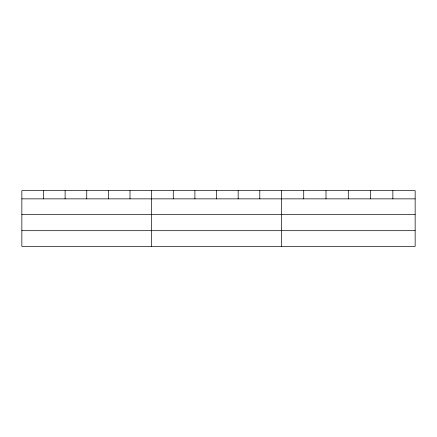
<?xml version="1.0" encoding="UTF-8"?>
<svg xmlns="http://www.w3.org/2000/svg" width="437" height="437" viewBox="0 0 437 437"><rect width="100%" height="100%" fill="white"/><g stroke="black" fill="none" stroke-linecap="round" stroke-linejoin="round"><path stroke-width="0.66" d="M415.15 214.534L415.15 190.63L21.85 190.63L21.85 246.37L415.15 246.37L415.15 214.534L21.85 214.534M21.85 198.857L415.15 198.857M21.85 230.687L415.15 230.687M392.863 190.63L392.863 198.857M370.576 190.63L370.576 198.857M348.289 190.63L348.289 198.857M326.002 190.63L326.002 198.857M303.715 190.63L303.715 198.857M281.428 190.63L281.428 246.37M259.797 190.63L259.797 198.857M238.165 190.63L238.165 198.857M216.534 190.63L216.534 198.857M194.902 190.63L194.902 198.857M173.27 190.63L173.27 198.857M151.639 190.63L151.639 246.37M130.007 190.63L130.007 198.857M108.376 190.63L108.376 198.857M86.745 190.63L86.745 198.857M65.113 190.63L65.113 198.857M43.481 190.63L43.481 198.857"/></g></svg>
